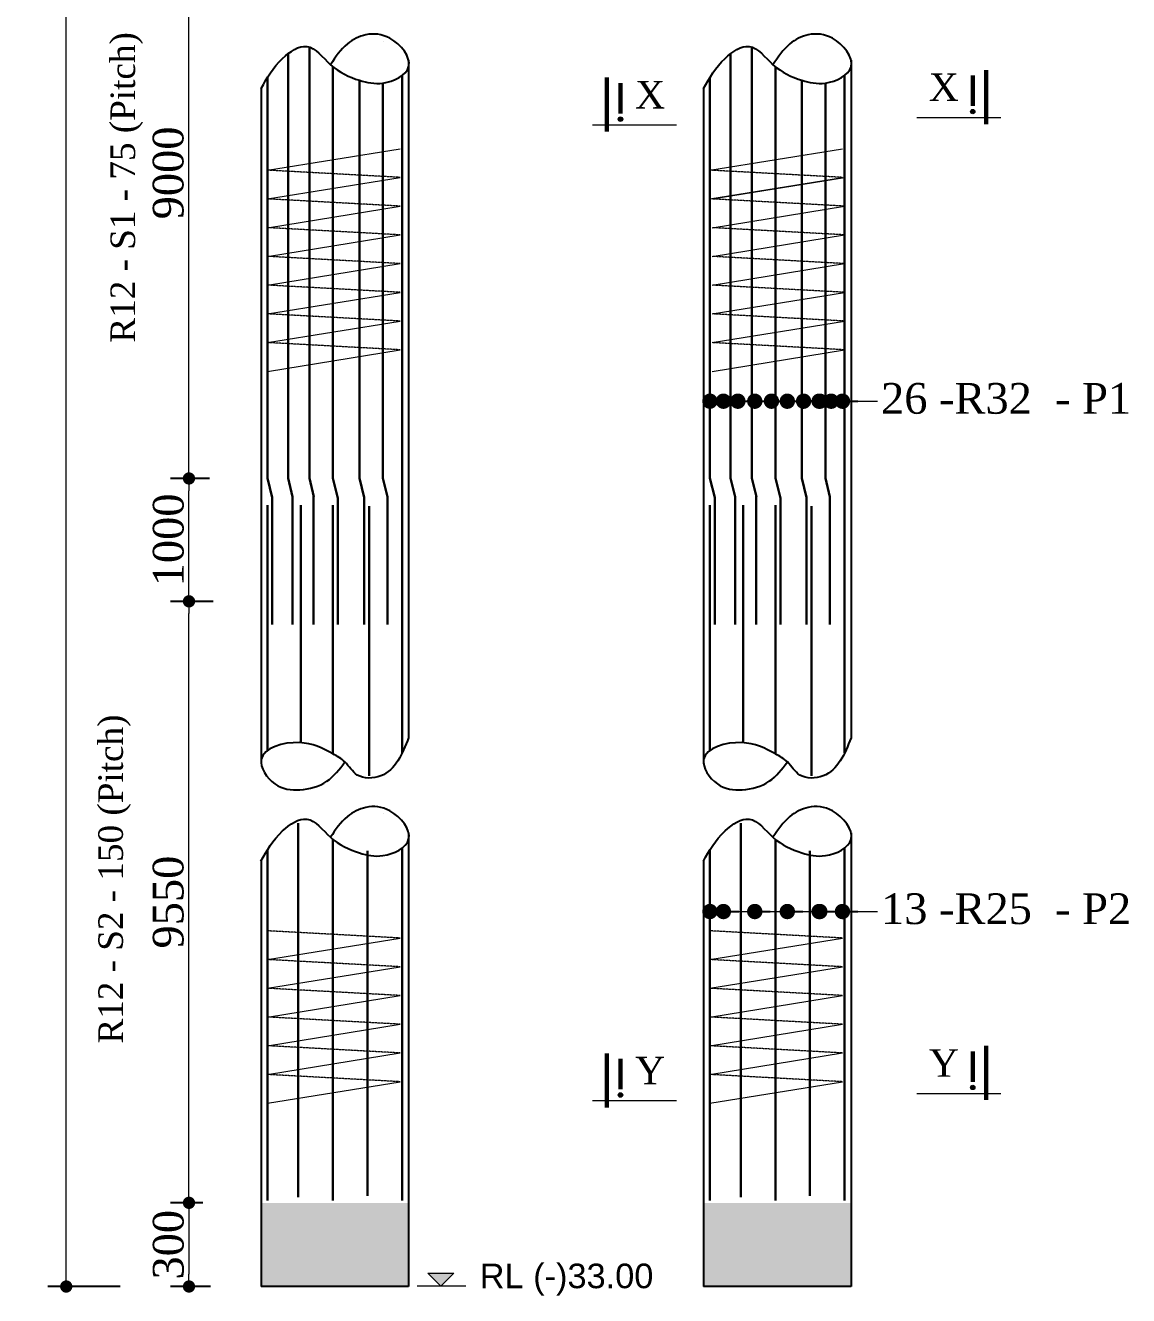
# Model space of a CAD drawing. Header units: millimetres. Extents: x -684453 to 35267, y -286696 to 273430.
# Drawn here: x -304755 to -295779, y -227076 to -216741 of the extents above; entities that cross this region are included whole.
import ezdxf

# ---------------------------------------------------------------- set-up
doc = ezdxf.new("R2010")
doc.units = ezdxf.units.MM
doc.header["$PDMODE"] = 2
doc.linetypes.add('DASHEDX2', pattern=[38.1, 25.4, -12.7])
doc.layers.get('Defpoints').update_dxf_attribs({"lineweight": 13})
for name, color, linetype, lineweight in [('Binder', 136, 'Continuous', 15), ('dim', 4, 'Continuous', 25), ('Dimision', 4, 'Continuous', 9), ('hatch', 65, 'Continuous', 9), ('Pire Line', 11, 'Continuous', 25), ('Reinf.', 12, 'Continuous', 30), ('Text', 7, 'Continuous', 15)]:
    doc.layers.add(name, color=color, linetype=linetype, lineweight=lineweight)
doc.styles.add('ROMANS', font='arial.ttf', dxfattribs={"height": 200})
doc.styles.get("Standard").update_dxf_attribs({"font": 'times.ttf'})
doc.dimstyles.new('ISO-25', dxfattribs={"dimtxt": 175, "dimasz": 100, "dimexe": 65, "dimexo": 115.625, "dimgap": 40, "dimtad": 1, "dimtoh": 1, "dimdec": 0, "dimtxsty": 'Standard', "dimblk": 'DOT', "dimcen": 300, "dimclrd": 256, "dimclre": 256, "dimclrt": 256, "dimadec": 0, "dimazin": 0, "dimtfac": 1, "dimtdec": 0, "dimtix": 1, "dimtmove": 0, "dimatfit": 3, "dimldrblk": 'DOT', "dimfxl": 75, "dimlwd": -1, "dimarcsym": 0})

# ---------------------------------------------------------------- blocks, each defined once
blk = doc.blocks.new('_Dot')
at = {"color": 0, "linetype": 'ByBlock', "lineweight": -2}
blk.add_line((-0.5, 0), (-1, 0), dxfattribs=at)
at = {"color": 0, "linetype": 'ByBlock', "const_width": 0.5}
blk.add_lwpolyline([(-0.25, 0, 1), (0.25, 0, 1)], format="xyb", close=True, dxfattribs=at)
blk = doc.blocks.new('*D296')
at = {"layer": 'Defpoints', "color": 0, "ltscale": 3, "transparency": 16777216}
for p in [(-303424, -220427), (-303141, -220427), (-303111, -221427)]:
    blk.add_point(p, dxfattribs=at)
at = {"layer": 'Dimision', "color": 1, "lineweight": -2, "ltscale": 3, "transparency": 16777216}
for p, q in [((-303257, -220427), (-303574, -220427)), ((-303226, -221427), (-303574, -221427))]:
    blk.add_line(p, q, dxfattribs=at)
at = {"layer": 'Dimision', "ltscale": 3, "transparency": 16777216}
blk.add_line((-303424, -221327), (-303424, -220527), dxfattribs=at)
at = {"layer": 'Dimision', "ltscale": 3, "transparency": 16777216, "xscale": 100, "yscale": 100, "zscale": 100}
for p, rotation in [((-303424, -220427), 90), ((-303424, -221427), 270)]:
    blk.add_blockref('_Dot', p, dxfattribs=dict(at, rotation=rotation))
at = {"layer": 'Dimision', "ltscale": 3, "transparency": 16777216, "insert": (-303591, -220927), "char_height": 250, "attachment_point": 5, "rotation": 90}
blk.add_mtext('1000', dxfattribs=at)
blk = doc.blocks.new('*D289')
at = {"layer": 'Defpoints', "color": 0, "ltscale": 3, "transparency": 16777216}
for p in [(-303424, -221427), (-303111, -221427), (-303195, -226321)]:
    blk.add_point(p, dxfattribs=at)
at = {"layer": 'Dimision', "color": 1, "lineweight": -2, "ltscale": 3, "transparency": 16777216}
for p, q in [((-303226, -221427), (-303574, -221427)), ((-303310, -226321), (-303574, -226321))]:
    blk.add_line(p, q, dxfattribs=at)
at = {"layer": 'Dimision', "ltscale": 3, "transparency": 16777216}
blk.add_line((-303424, -226221), (-303424, -221527), dxfattribs=at)
at = {"layer": 'Dimision', "ltscale": 3, "transparency": 16777216, "xscale": 100, "yscale": 100, "zscale": 100}
for p, rotation in [((-303424, -221427), 90), ((-303424, -226321), 270)]:
    blk.add_blockref('_Dot', p, dxfattribs=dict(at, rotation=rotation))
at = {"layer": 'Dimision', "ltscale": 3, "transparency": 16777216, "insert": (-303592, -223874), "char_height": 250, "attachment_point": 5, "rotation": 90}
blk.add_mtext('9550', dxfattribs=at)
blk = doc.blocks.new('*D290')
at = {"layer": 'Defpoints', "color": 0, "ltscale": 3, "transparency": 16777216}
for p in [(-303424, -215455), (-303123, -215455), (-303141, -220427)]:
    blk.add_point(p, dxfattribs=at)
at = {"layer": 'Dimision', "color": 1, "lineweight": -2, "ltscale": 3, "transparency": 16777216}
for p, q in [((-303238, -215455), (-303574, -215455)), ((-303257, -220427), (-303574, -220427))]:
    blk.add_line(p, q, dxfattribs=at)
at = {"layer": 'Dimision', "ltscale": 3, "transparency": 16777216}
blk.add_line((-303424, -220327), (-303424, -215555), dxfattribs=at)
at = {"layer": 'Dimision', "ltscale": 3, "transparency": 16777216, "xscale": 100, "yscale": 100, "zscale": 100}
for p, rotation in [((-303424, -215455), 90), ((-303424, -220427), 270)]:
    blk.add_blockref('_Dot', p, dxfattribs=dict(at, rotation=rotation))
at = {"layer": 'Dimision', "ltscale": 3, "transparency": 16777216, "insert": (-303592, -217941), "char_height": 250, "attachment_point": 5, "rotation": 90}
blk.add_mtext('9000', dxfattribs=at)
blk = doc.blocks.new('*D293')
at = {"layer": 'Defpoints', "color": 0, "ltscale": 3, "transparency": 16777216}
for p in [(-303195, -226321), (-303424, -227002), (-303134, -227002)]:
    blk.add_point(p, dxfattribs=at)
at = {"layer": 'Dimision', "color": 1, "lineweight": -2, "ltscale": 3, "transparency": 16777216}
for p, q in [((-303310, -226321), (-303574, -226321)), ((-303250, -227002), (-303574, -227002))]:
    blk.add_line(p, q, dxfattribs=at)
at = {"layer": 'Dimision', "ltscale": 3, "transparency": 16777216}
blk.add_line((-303424, -226421), (-303424, -226902), dxfattribs=at)
at = {"layer": 'Dimision', "ltscale": 3, "transparency": 16777216, "xscale": 100, "yscale": 100, "zscale": 100}
for p, rotation in [((-303424, -226321), 90), ((-303424, -227002), 270)]:
    blk.add_blockref('_Dot', p, dxfattribs=dict(at, rotation=rotation))
at = {"layer": 'Dimision', "ltscale": 3, "transparency": 16777216, "insert": (-303591, -226662), "char_height": 250, "attachment_point": 5, "rotation": 90}
blk.add_mtext('300', dxfattribs=at)
blk = doc.blocks.new('*D297')
at = {"layer": 'Defpoints', "color": 0, "ltscale": 3, "transparency": 16777216}
for p in [(-304423, -202701), (-304036, -202701), (-303869, -227002)]:
    blk.add_point(p, dxfattribs=at)
at = {"layer": 'Dimision', "color": 1, "lineweight": -2, "ltscale": 3, "transparency": 16777216}
for p, q in [((-304152, -202701), (-304573, -202701)), ((-303985, -227002), (-304573, -227002))]:
    blk.add_line(p, q, dxfattribs=at)
at = {"layer": 'Dimision', "ltscale": 3, "transparency": 16777216}
blk.add_line((-304423, -226902), (-304423, -202801), dxfattribs=at)
at = {"layer": 'Dimision', "ltscale": 3, "transparency": 16777216, "xscale": 100, "yscale": 100, "zscale": 100}
for p, rotation in [((-304423, -202701), 90), ((-304423, -227002), 270)]:
    blk.add_blockref('_Dot', p, dxfattribs=dict(at, rotation=rotation))
at = {"layer": 'Dimision', "ltscale": 3, "transparency": 16777216, "insert": (-304591, -214852), "char_height": 250, "attachment_point": 5, "rotation": 90}
blk.add_mtext('39850', dxfattribs=at)

msp = doc.modelspace()

# ---------------------------------------------------------------- hatches: boundary and pattern name
at = {"layer": 'Dimision', "ltscale": 5}
msp.add_hatch(color=256, dxfattribs=at).paths.add_polyline_path([(-301480.7, -226892.9), (-301268.6, -226892.9), (-301374.7, -226999)])
at = {"layer": 'hatch', "ltscale": 30}
h = msp.add_hatch(dxfattribs=at)
h.set_pattern_fill('AR-CONC', color=256, style=0)
h.set_pattern_definition([(50, (0, -320338), (182.18467, -15.939086), [19.05, -209.55]), (355, (0, -320338), (-35.24283, 191.05664), [15.24, -167.64]), (100.451, (15.18, -320339.33), (146.9425, 175.11669), [16.19, -178.09]), (46.1842, (0, -320287.2), (271.07904, -42.04233), [28.575, -314.325]), (96.6356, (22.6, -320290.7), (237.40423, 247.42556), [24.285, -267.135]), (351.184, (0, -320287.2), (237.4046, 247.42512), [22.86, -251.46]), (21, (25.4, -320299.9), (151.61488, -102.26552), [19.05, -209.55]), (326, (25.4, -320299.9), (61.80203, 184.18797), [15.24, -167.64]), (71.4514, (38.03, -320308.42), (213.41649, 81.92286), [16.19, -178.09]), (37.5, (0, -320338), (3.088603, 84.555039), [0, -165.608, 0, -170.18, 0, -168.275]), (7.5, (0, -320338), (66.819663, 100.180575), [0, -97.028, 0, -161.798, 0, -64.135]), (327.5, (-56.64, -320338), (135.590595, -5.728744), [0, -63.5, 0, -198.12, 0, -262.89]), (317.5, (-82.04, -320338), (148.12918, 25.42649), [0, -82.55, 0, -131.572, 0, -186.69])])
h.paths.add_polyline_path([(-298036.7, -226321.3), (-299236.7, -226321.3), (-299236.7, -227002.1), (-298036.7, -227002.1)])
h.paths.add_polyline_path([(-301636.7, -226321.3), (-302836.7, -226321.3), (-302836.7, -227002.1), (-301636.7, -227002.1)])
at = {"layer": 'Text'}
for points in [[(-297047, -217424.3, -1), (-297047, -217460.1, -1)], [(-299913.1, -217485.6, 1), (-299913.1, -217521.5, 1)], [(-297047, -225364.3, -1), (-297047, -225400.2, -1)], [(-299913.1, -225425.7, 1), (-299913.1, -225461.5, 1)]]:
    msp.add_hatch(color=256, dxfattribs=at).paths.add_polyline_path(points)

# ---------------------------------------------------------------- linework, layer by layer
at = {"layer": 'Binder', "ltscale": 5}
for p, q in [((-302785.1, -217918.8), (-301706.3, -217743.6)), ((-299185.1, -217918.8), (-298106.3, -217743.6)), ((-302785.1, -218152.6), (-301706.3, -217977.5)), ((-299185.1, -218152.6), (-298106.3, -217977.5)), ((-299168, -218152.6), (-298089.2, -217977.5)), ((-302785.1, -218386.4), (-301706.3, -218211.3)), ((-299168, -218386.4), (-298089.2, -218211.3)), ((-302785.1, -218620.2), (-301706.3, -218445.1)), ((-299168, -218620.2), (-298089.2, -218445.1)), ((-302785.1, -218854), (-301706.3, -218678.9)), ((-299168, -218854), (-298089.2, -218678.9)), ((-302785.1, -219087.8), (-301706.3, -218912.7)), ((-299168, -219087.8), (-298089.2, -218912.7)), ((-302785.1, -219321.6), (-301706.3, -219146.5)), ((-299168, -219321.6), (-298089.2, -219146.5)), ((-302785.1, -219555.5), (-301706.3, -219380.3)), ((-299168, -219555.5), (-298089.2, -219380.3)), ((-302785.1, -224341.7), (-301706.3, -224166.6)), ((-299185.1, -224341.7), (-298106.3, -224166.6)), ((-302785.1, -224575.5), (-301706.3, -224400.4)), ((-299185.1, -224575.5), (-298106.3, -224400.4)), ((-302785.1, -224809.3), (-301706.3, -224634.2)), ((-299185.1, -224809.3), (-298106.3, -224634.2)), ((-302785.1, -225043.1), (-301706.3, -224868)), ((-299185.1, -225043.1), (-298106.3, -224868)), ((-302785.1, -225276.9), (-301706.3, -225101.8)), ((-299185.1, -225276.9), (-298106.3, -225101.8)), ((-302785.1, -225510.7), (-301706.3, -225335.6)), ((-299185.1, -225510.7), (-298106.3, -225335.6))]:
    msp.add_line(p, q, dxfattribs=at)
at = {"layer": 'Binder', "linetype": 'DASHEDX2', "ltscale": 0.007}
for p, q in [((-301706.3, -217977.5), (-302785.1, -217918.8)), ((-298106.3, -217977.5), (-299185.1, -217918.8)), ((-301706.3, -218211.3), (-302785.1, -218152.6)), ((-298089.2, -218211.3), (-299168, -218152.6)), ((-301706.3, -218445.1), (-302785.1, -218386.4)), ((-298089.2, -218445.1), (-299168, -218386.4)), ((-301706.3, -218678.9), (-302785.1, -218620.2)), ((-298089.2, -218678.9), (-299168, -218620.2)), ((-301706.3, -218912.7), (-302785.1, -218854)), ((-298089.2, -218912.7), (-299168, -218854)), ((-301706.3, -219146.5), (-302785.1, -219087.8)), ((-298089.2, -219146.5), (-299168, -219087.8)), ((-301706.3, -219380.3), (-302785.1, -219321.6)), ((-298089.2, -219380.3), (-299168, -219321.6)), ((-301706.3, -224166.6), (-302785.1, -224107.9)), ((-298106.3, -224166.6), (-299185.1, -224107.9)), ((-301706.3, -224400.4), (-302785.1, -224341.7)), ((-298106.3, -224400.4), (-299185.1, -224341.7)), ((-301706.3, -224634.2), (-302785.1, -224575.5)), ((-298106.3, -224634.2), (-299185.1, -224575.5)), ((-301706.3, -224868), (-302785.1, -224809.3)), ((-298106.3, -224868), (-299185.1, -224809.3)), ((-301706.3, -225101.8), (-302785.1, -225043.1)), ((-298106.3, -225101.8), (-299185.1, -225043.1)), ((-301706.3, -225335.6), (-302785.1, -225276.9)), ((-298106.3, -225335.6), (-299185.1, -225276.9))]:
    msp.add_line(p, q, dxfattribs=at)
at = {"layer": 'dim', "ltscale": 30}
for points in [[(-302836.8, -217253.5), (-302662.3, -217008.7), (-302464.7, -216912.1), (-302272.4, -217060.2), (-302036.9, -217187.4), (-301846.2, -217209.5), (-301636.7, -217076.5), (-301789, -216845.7), (-301984.9, -216817.1), (-302134.6, -216891), (-302272.4, -217060.2)], [(-299236.8, -217253.5), (-299062.3, -217008.7), (-298864.7, -216912.1), (-298672.4, -217060.2), (-298436.9, -217187.4), (-298246.2, -217209.5), (-298036.7, -217076.5), (-298189, -216845.7), (-298384.9, -216817.1), (-298534.6, -216891), (-298672.4, -217060.2)], [(-301636.7, -222537.6), (-301864.3, -222847.4), (-302054.2, -222840), (-302155.3, -222734), (-302252.7, -222668.1), (-302526.9, -222576.3), (-302836.7, -222713.7), (-302724.5, -222912.4), (-302521.7, -222960.1), (-302302.6, -222891.4), (-302155.3, -222734)], [(-298036.7, -222537.6), (-298264.3, -222847.4), (-298454.2, -222840), (-298555.3, -222734), (-298652.7, -222668.1), (-298926.9, -222576.3), (-299236.7, -222713.7), (-299124.5, -222912.4), (-298921.7, -222960.1), (-298702.6, -222891.4), (-298555.3, -222734)], [(-302838.7, -223540), (-302662.3, -223295.2), (-302464.7, -223198.6), (-302272.4, -223346.7), (-302036.9, -223473.9), (-301846.2, -223496), (-301636.7, -223363), (-301789, -223132.2), (-301984.9, -223103.6), (-302134.6, -223177.5), (-302272.4, -223346.7)], [(-299238.7, -223540), (-299062.3, -223295.2), (-298864.7, -223198.6), (-298672.4, -223346.7), (-298436.9, -223473.9), (-298246.2, -223496), (-298036.7, -223363), (-298189, -223132.2), (-298384.9, -223103.6), (-298534.6, -223177.5), (-298672.4, -223346.7)]]:
    msp.add_spline(points, degree=3, dxfattribs=at)
at = {"layer": 'Dimision', "ltscale": 5}
for p, q in [((-301841.7, -216869), (-301841.7, -216869)), ((-301841.7, -216869), (-301841.7, -216869)), ((-297822.7, -219798.4), (-297822.7, -219798.4)), ((-297822.7, -219798.4), (-297822.7, -219798.4)), ((-301841.7, -223155.5), (-301841.7, -223155.5)), ((-301841.7, -223155.5), (-301841.7, -223155.5)), ((-301171.5, -226999), (-301568.3, -226999))]:
    msp.add_line(p, q, dxfattribs=at)
msp.add_lwpolyline([(-301480.7, -226892.9), (-301268.6, -226892.9), (-301374.7, -226999)], close=True, dxfattribs=at)
at = {"layer": 'Pire Line', "ltscale": 3}
for p, q in [((-301636.7, -217024.2), (-301636.7, -222537.6)), ((-298036.7, -217024.2), (-298036.7, -218121.5)), ((-298036.7, -217024.2), (-298036.7, -222537.6)), ((-302836.7, -217253.3), (-302836.7, -222749.5)), ((-299236.7, -217253.3), (-299236.7, -218153.6)), ((-299236.7, -217253.3), (-299236.7, -222749.5)), ((-301636.7, -223310.7), (-301636.7, -227002.1)), ((-298036.7, -223310.7), (-298036.7, -227002.1)), ((-302836.7, -223536.5), (-302836.7, -227002.1)), ((-299236.7, -223536.5), (-299236.7, -227002.1)), ((-301636.7, -227002.1), (-302836.7, -227002.1)), ((-298036.7, -227002.1), (-299236.7, -227002.1))]:
    msp.add_line(p, q, dxfattribs=at)
at = {"layer": 'Reinf.', "ltscale": 5}
for p, q in [((-302443.8, -220424), (-302443.8, -216917)), ((-298843.8, -220424), (-298843.8, -216917)), ((-302616.8, -220424), (-302616.8, -216969.9)), ((-299016.8, -220424), (-299016.8, -216969.9)), ((-302253, -220424), (-302253, -217076.9)), ((-298653, -220424), (-298653, -217076.9)), ((-302036.9, -220424), (-302036.9, -217187.4)), ((-298436.9, -220424), (-298436.9, -217187.4)), ((-302785.1, -220424), (-302746.3, -220582.6)), ((-302616.8, -220424), (-302580.5, -220576)), ((-302443.8, -220424), (-302407.5, -220576)), ((-302253, -220424), (-302212.2, -220587.7)), ((-302036.9, -220424), (-301998.7, -220580.7)), ((-301846.2, -220424), (-301809.3, -220577.5)), ((-299185.1, -220424), (-299146.3, -220582.6)), ((-299016.8, -220424), (-298980.5, -220576)), ((-298843.8, -220424), (-298807.5, -220576)), ((-298653, -220424), (-298612.2, -220587.7)), ((-298436.9, -220424), (-298398.7, -220580.7)), ((-298246.2, -220424), (-298209.3, -220577.5)), ((-302746.3, -221616.3), (-302746.3, -220582.6)), ((-302580.5, -221616.3), (-302580.5, -220576)), ((-302514.8, -222580.8), (-302514.8, -220644.5)), ((-302409.5, -221616.3), (-302409.5, -220570.8)), ((-302253, -222667.9), (-302253, -220644.5)), ((-302212.2, -221616.3), (-302212.2, -220587.7)), ((-301998.7, -221616.3), (-301998.7, -220580.7)), ((-301809.3, -221616.3), (-301809.3, -220577.5)), ((-299146.3, -221616.3), (-299146.3, -220582.6)), ((-298980.5, -221616.3), (-298980.5, -220576)), ((-298914.8, -222580.8), (-298914.8, -220644.5)), ((-298809.5, -221616.3), (-298809.5, -220570.8)), ((-298653, -222667.9), (-298653, -220644.5)), ((-298612.2, -221616.3), (-298612.2, -220587.7)), ((-298398.7, -221616.3), (-298398.7, -220580.7)), ((-298209.3, -221616.3), (-298209.3, -220577.5)), ((-302534.8, -226276.3), (-302534.8, -223231.3)), ((-298934.8, -226276.3), (-298934.8, -223231.3)), ((-302253, -226301.5), (-302253, -223363.4)), ((-298653, -226301.5), (-298653, -223363.4))]:
    msp.add_line(p, q, dxfattribs=at)
for points in [[(-302785.1, -220424), (-302785.1, -217164.2)], [(-301846.2, -220424), (-301846.2, -217209.5)], [(-301689.2, -222660.1), (-301689.2, -217147.5)], [(-299185.1, -220424), (-299185.1, -217164.2)], [(-298246.2, -220424), (-298246.2, -217209.5)], [(-298089.2, -222660.1), (-298089.2, -217147.5)], [(-302785.1, -222639.7), (-302785.1, -220644.5)], [(-301957.6, -222847.6), (-301957.6, -220652.5)], [(-299185.1, -222639.7), (-299185.1, -220644.5)], [(-298357.6, -222847.6), (-298357.6, -220652.5)], [(-301689.2, -226301.5), (-301689.2, -223434)], [(-298089.2, -226301.5), (-298089.2, -223434)], [(-302785.1, -226301.5), (-302785.1, -223448.9)], [(-301972.4, -226263.7), (-301972.4, -223458.2)], [(-299185.1, -226301.5), (-299185.1, -223448.9)], [(-298372.4, -226263.7), (-298372.4, -223458.2)]]:
    msp.add_lwpolyline(points, dxfattribs=at)
at = {"layer": 'Text'}
for p, q in [((-299457.8, -217551.7), (-300141.9, -217551.7)), ((-297502.3, -217490.3), (-296818.2, -217490.3)), ((-299457.8, -225491.7), (-300141.9, -225491.7)), ((-297502.3, -225430.4), (-296818.2, -225430.4))]:
    msp.add_line(p, q, dxfattribs=at)
at = {"layer": 'Text', "const_width": 35.9}
for points in [[(-297047, -217396.7), (-297047, -217147.2)], [(-296936.8, -217545.2), (-296936.8, -217102.8)], [(-300023.3, -217606.6), (-300023.3, -217164.2)], [(-299913.1, -217458.1), (-299913.1, -217208.6)], [(-300023.3, -225546.6), (-300023.3, -225104.2)], [(-297047, -225336.7), (-297047, -225087.2)], [(-296936.8, -225485.2), (-296936.8, -225042.9)], [(-299913.1, -225398.1), (-299913.1, -225148.6)]]:
    msp.add_lwpolyline(points, dxfattribs=at)
at = {"layer": 'Text'}
for centre in [(-297047, -217442.2), (-299913.1, -217503.6), (-297047, -225382.2), (-299913.1, -225443.6)]:
    msp.add_circle(centre, 17.9, dxfattribs=at)

# ---------------------------------------------------------------- texts
at = {"layer": 'Dimision', "ltscale": 3, "char_height": 200, "attachment_point": 5, "rotation": 90}
for s, insert in [('R12 - S1 - 75 (Pitch)', (-303930.2, -218058.5)), ('R12 - S2 - 150 (Pitch)', (-304029.1, -223686.6))]:
    msp.add_mtext(s, dxfattribs=dict(at, insert=insert))
at = {"layer": 'Text'}
for s, height, p in [('X', 224.2, (-297404, -217355.5)), ('X', 224.2, (-299794.1, -217416.9)), ('26 -R32  - P1', 250, (-297792.8, -219900.3)), ('13 -R25  - P2', 250, (-297792.8, -224052.7)), ('Y', 224.2, (-297404, -225295.5)), ('Y', 224.2, (-299794.1, -225356.9))]:
    msp.add_text(s, height=height, dxfattribs=at).set_placement(p)
at = {"layer": 'Text', "style": 'ROMANS'}
msp.add_text('RL (-)33.00', height=200, dxfattribs=at).set_placement((-301058.2, -227015.7))

# ---------------------------------------------------------------- dimensions: what is measured, and where the dimension line sits
at = {"layer": 'Dimision', "ltscale": 3}
for base, p1, p2, text, picture, middle in [((-304423.4, -202701.1), (-303869.2, -227002.1), (-304036, -202701.1), '39850', '*D297', (-304591, -214851.6)), ((-303424, -215455), (-303141.5, -220426.7), (-303122.5, -215455), '9000', '*D290', (-303591.5, -217940.9)), ((-303424, -221426.9), (-303194.9, -226321.3), (-303110.7, -221426.9), '9550', '*D289', (-303591.5, -223874.1)), ((-303424, -227002.1), (-303194.9, -226321.3), (-303134.4, -227002.1), '300', '*D293', (-303591.2, -226661.7))]:
    dim = msp.add_linear_dim(base=base, p1=p1, p2=p2, angle=90, text=text, dimstyle='ISO-25', override={"dimtxt": 250, "dimexe": 150, "dimclre": 1}, dxfattribs=at)
    dim.commit()
    dim.dimension.update_dxf_attribs({"geometry": picture, "text_midpoint": middle})
dim = msp.add_linear_dim(base=(-303424, -220426.7), p1=(-303110.7, -221426.9), p2=(-303141.5, -220426.7), angle=90, dimstyle='ISO-25', override={"dimtxt": 250, "dimexe": 150, "dimclre": 1}, dxfattribs=at)
dim.commit()
dim.dimension.update_dxf_attribs({"geometry": '*D296', "text_midpoint": (-303591.2, -220926.8)})

# ---------------------------------------------------------------- leaders
at = {"layer": 'Dimision', "ltscale": 5}
for points in [[(-299185.1, -219798.4), (-298323.1, -219798.4)], [(-299075.5, -219798.4), (-298213.5, -219798.4)], [(-298957.8, -219798.4), (-298095.8, -219798.4)], [(-298820.5, -219798.4), (-297958.5, -219798.4)], [(-298684.7, -219798.4), (-297822.7, -219798.4)], [(-298555.5, -219798.4), (-297822.7, -219798.4)], [(-298423, -219798.4), (-297822.7, -219798.4)], [(-298297, -219798.4), (-297822.7, -219798.4)], [(-298290.9, -219798.4), (-297822.7, -219798.4)], [(-298290.9, -219798.4), (-297822.7, -219798.4)], [(-298198.9, -219798.4), (-297822.7, -219798.4)], [(-298198.9, -219798.4), (-297822.7, -219798.4)], [(-298106.9, -219798.4), (-297822.7, -219798.4)], [(-299185.1, -223950.8), (-298323.1, -223950.8)], [(-299075.5, -223950.8), (-298213.5, -223950.8)], [(-298820.5, -223950.8), (-297958.5, -223950.8)], [(-298555.5, -223950.8), (-297822.7, -223950.8)], [(-298297, -223950.8), (-297822.7, -223950.8)], [(-298290.9, -223950.8), (-297822.7, -223950.8)], [(-298290.9, -223950.8), (-297822.7, -223950.8)], [(-298106.9, -223950.8), (-297822.7, -223950.8)]]:
    msp.add_leader(points, dimstyle='ISO-25', override={"dimasz": 125, "dimtad": 0}, dxfattribs=at)

doc.saveas('drawing.dxf')
